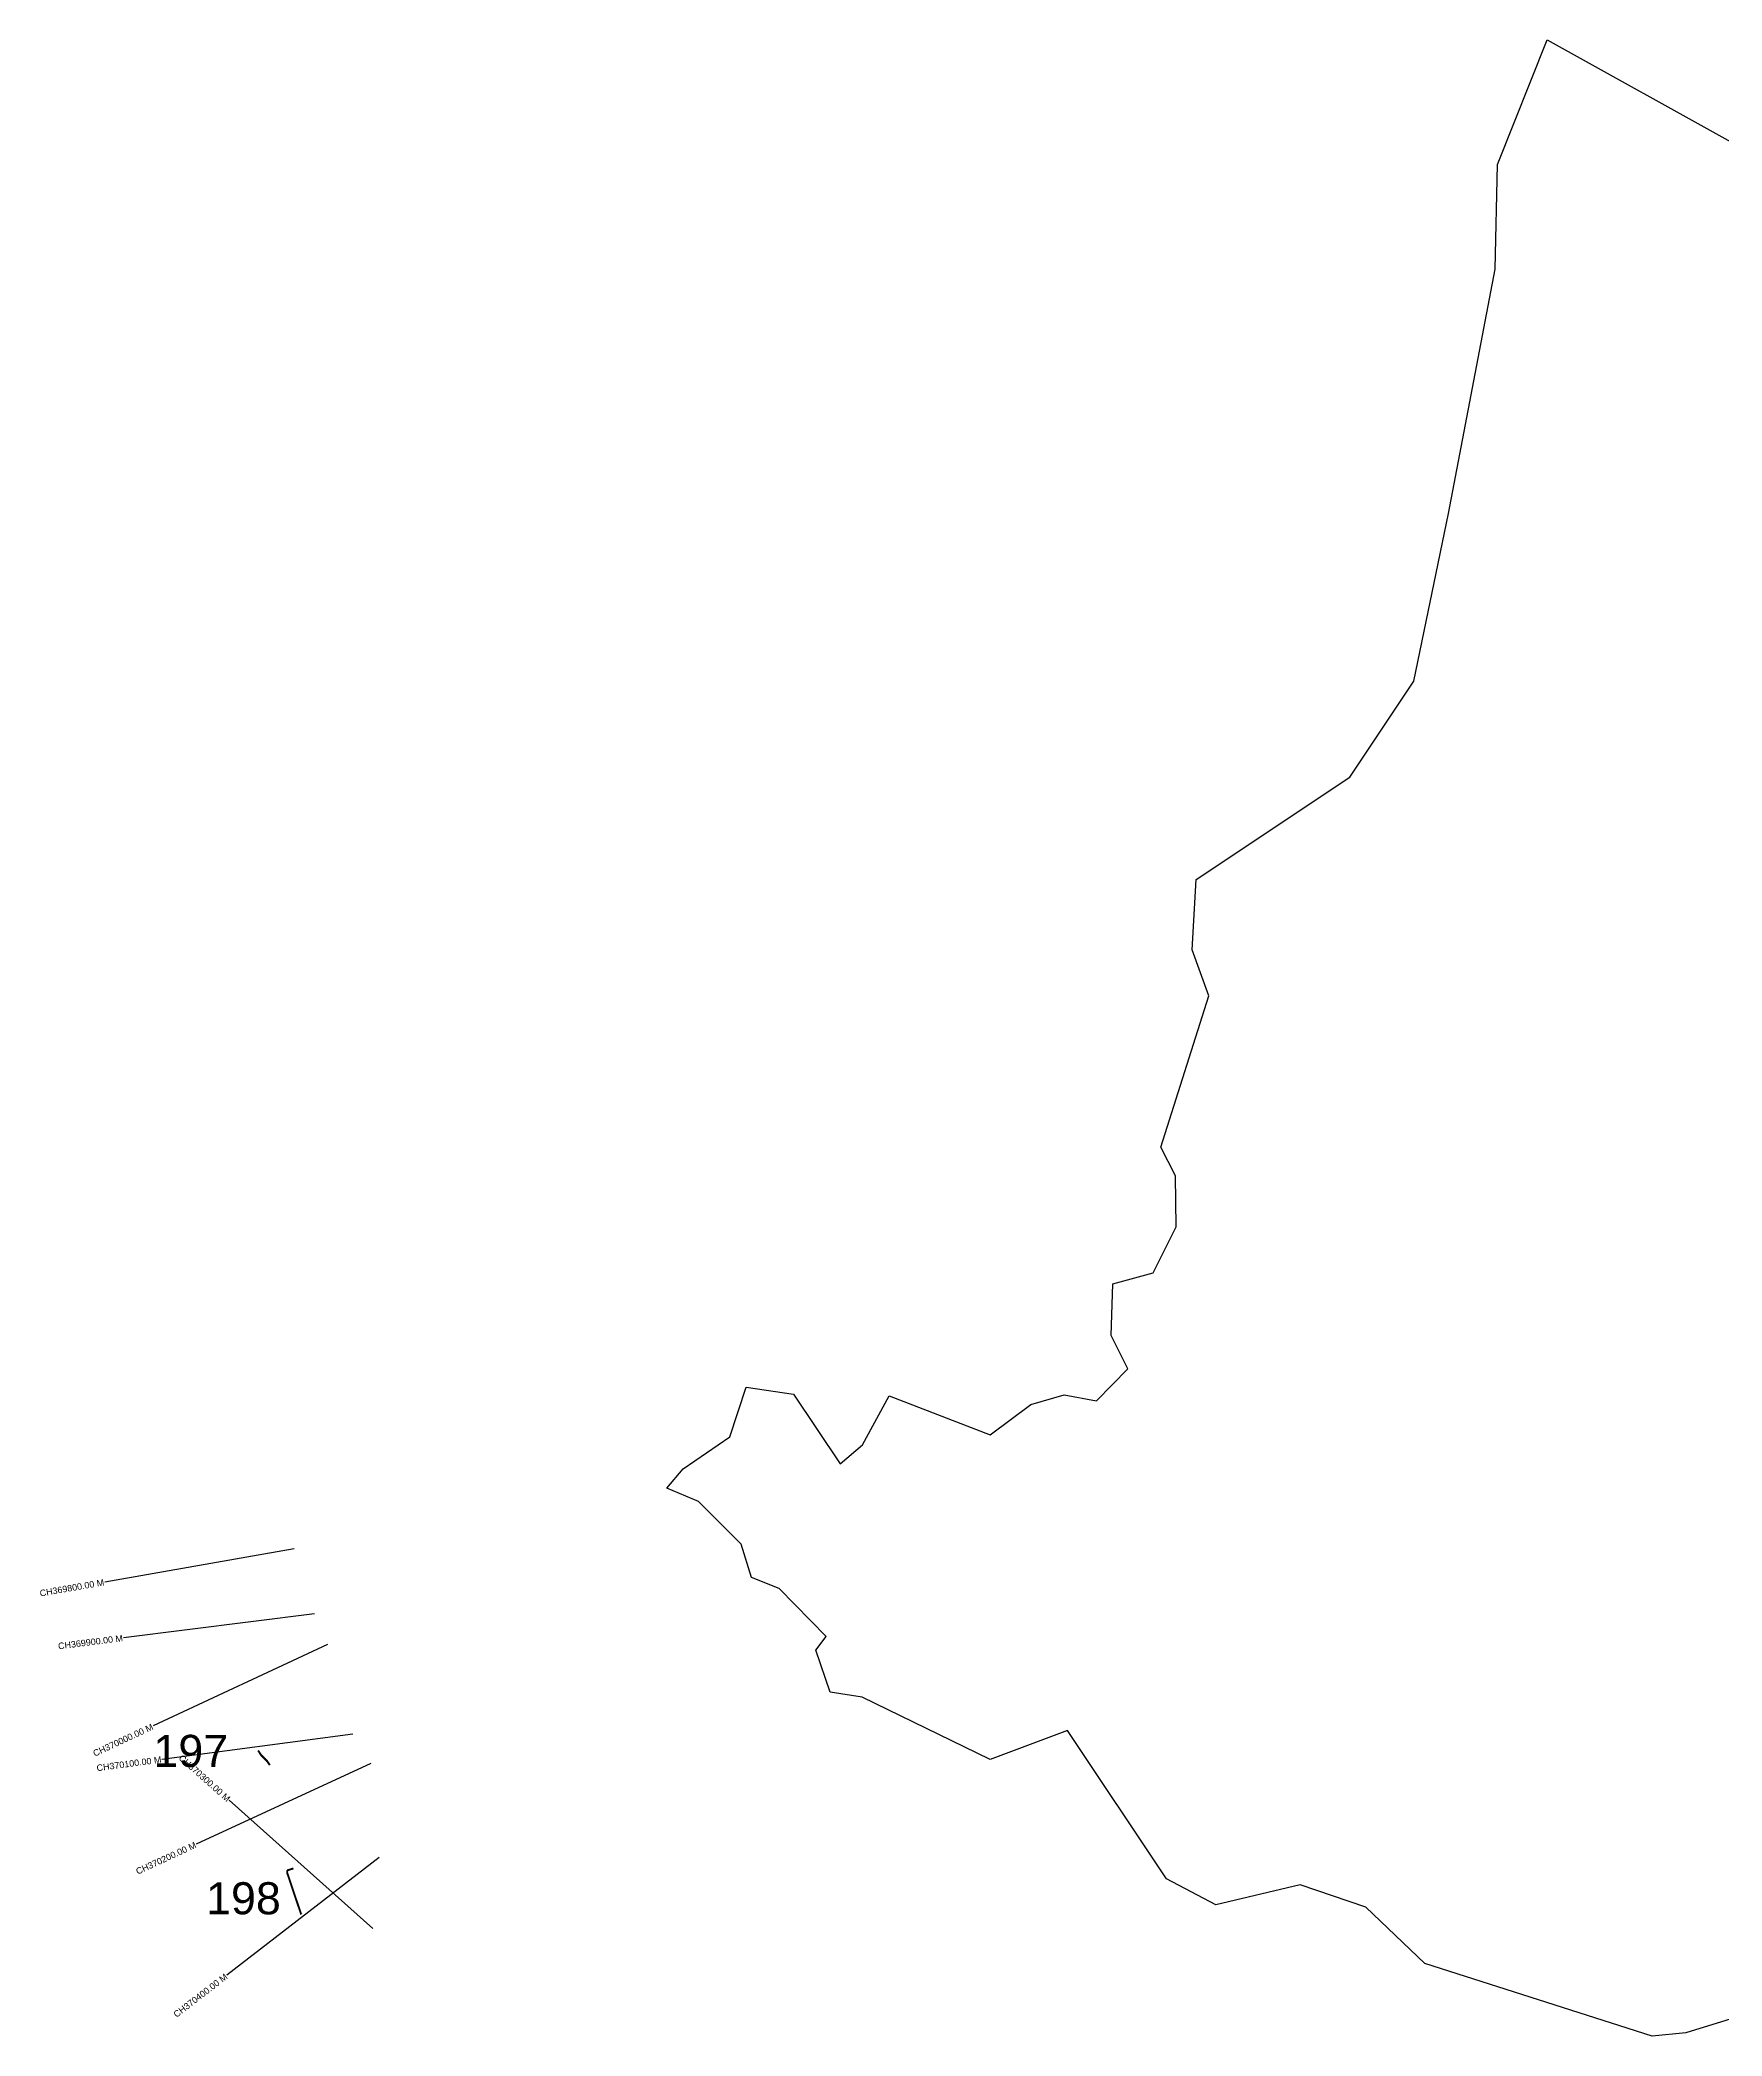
# Model space of a CAD drawing. Header units: feet. Extents: x 299657 to 304941, y 1966035 to 1969259.
# Drawn here: x 299657 to 302279, y 1966146 to 1969259 of the extents above; entities that cross this region are included whole.
import ezdxf
from ezdxf.enums import TextEntityAlignment as Align

# ---------------------------------------------------------------- set-up
doc = ezdxf.new("R2010")
doc.units = ezdxf.units.FT
doc.header["$MEASUREMENT"] = 0
for name, color, linetype in [('ARTIFICIALLY PROTECTED', 4, 'Continuous'), ('CS', 134, 'Continuous'), ('CSMark', 6, 'Continuous'), ('village', 7, 'Continuous')]:
    doc.layers.add(name, color=color, linetype=linetype)
doc.styles.get("Standard").update_dxf_attribs({"font": 'arial.ttf'})

msp = doc.modelspace()

# ---------------------------------------------------------------- linework, layer by layer
at = {"layer": 'ARTIFICIALLY PROTECTED', "const_width": 3, "flags": 128}
for points in [[(299996.7, 1966591.7), (300001.6, 1966584.3), (300010.7, 1966575.2), (300015, 1966568.9)], [(300051.8, 1966407.8), (300043, 1966405.1), (300042, 1966403.7), (300042, 1966401), (300049.4, 1966378.9), (300063.6, 1966336.9), (300064.2, 1966336.1)]]:
    msp.add_lwpolyline(points, dxfattribs=at)
at = {"layer": 'CS'}
for p, q in [((300053, 1966906), (299757.5, 1966854.3)), ((300084.4, 1966804.8), (299786.8, 1966767.2)), ((300105, 1966756.8), (299833.1, 1966629.9)), ((300144.2, 1966617.2), (299846.8, 1966577.8)), ((300172.6, 1966571.3), (299900.2, 1966445.6)), ((300175.6, 1966314.1), (299951.8, 1966514)), ((300185.3, 1966424.7), (299947.8, 1966241.4))]:
    msp.add_line(p, q, dxfattribs=at)
at = {"layer": 'village', "color": 6}
msp.add_polyline3d([(302416.2, 1966211, 0), (302222.6, 1966151.3, 0), (302170.2, 1966146.4, 0), (301815.8, 1966259.8, 0), (301723.6, 1966347.3, 0), (301621.4, 1966382.4, 0), (301489.7, 1966351.1, 0), (301412.7, 1966391.7, 0), (301258.8, 1966623.1, 0), (301138.2, 1966577.5, 0), (300938.3, 1966674.7, 0), (300888.3, 1966682.6, 0), (300866, 1966748.2, 0), (300882.1, 1966769.2, 0), (300808.9, 1966844.3, 0), (300765.9, 1966861.5, 0), (300749.8, 1966913.3, 0), (300683.3, 1966980.2, 0), (300634.1, 1967001, 0), (300659.5, 1967030.8, 0), (300732.2, 1967080.6, 0), (300757.8, 1967158.4, 0), (300831.5, 1967147.4, 0), (300904.2, 1967038.8, 0), (300938.9, 1967068.2, 0), (300980.4, 1967144.5, 0), (301138.2, 1967083.9, 0), (301201.6, 1967131.4, 0), (301253.3, 1967146.4, 0), (301303.6, 1967136.7, 0), (301352.4, 1967187, 0), (301326.4, 1967238.6, 0), (301329.3, 1967319.5, 0), (301392.2, 1967336.3, 0), (301428, 1967408.3, 0), (301426.8, 1967488, 0), (301404.3, 1967532.3, 0), (301479, 1967768.7, 0), (301452.7, 1967840.2, 0), (301459.1, 1967949.8, 0), (301698.9, 1968109.5, 0), (301798.3, 1968259.1, 0), (301852.7, 1968520.7, 0), (301925.4, 1968901.7, 0), (301929.2, 1969064.8, 0), (302006.2, 1969259, 0), (302302.2, 1969094.9, 0)], dxfattribs=at)

# ---------------------------------------------------------------- texts
at = {"char_height": 50, "attachment_point": 1}
for s, insert in [('197', (299833.5, 1966616.1)), ('198', (299915.6, 1966386.3))]:
    msp.add_mtext_dynamic_manual_height_columns(s, width=84.374, gutter_width=1, heights=[74.2], dxfattribs=dict(at, insert=insert))
at = {"layer": 'CSMark'}
for s, rotation, p in [('CH369800.00 M', 9.9116, (299756.5, 1966854.2)), ('CH369900.00 M', 7.1923, (299785.8, 1966767.1)), ('CH370000.00 M', 25.0221, (299832.2, 1966629.5)), ('CH370100.00 M', 7.5524, (299845.8, 1966577.7)), ('CH370300.00 M', 318.2235, (299951.1, 1966514.6)), ('CH370200.00 M', 24.7721, (299899.3, 1966445.2)), ('CH370400.00 M', 37.6669, (299947, 1966240.8))]:
    msp.add_text(s, height=10, rotation=rotation, dxfattribs=at).set_placement(p, align=Align.MIDDLE_RIGHT)

doc.saveas('drawing.dxf')
